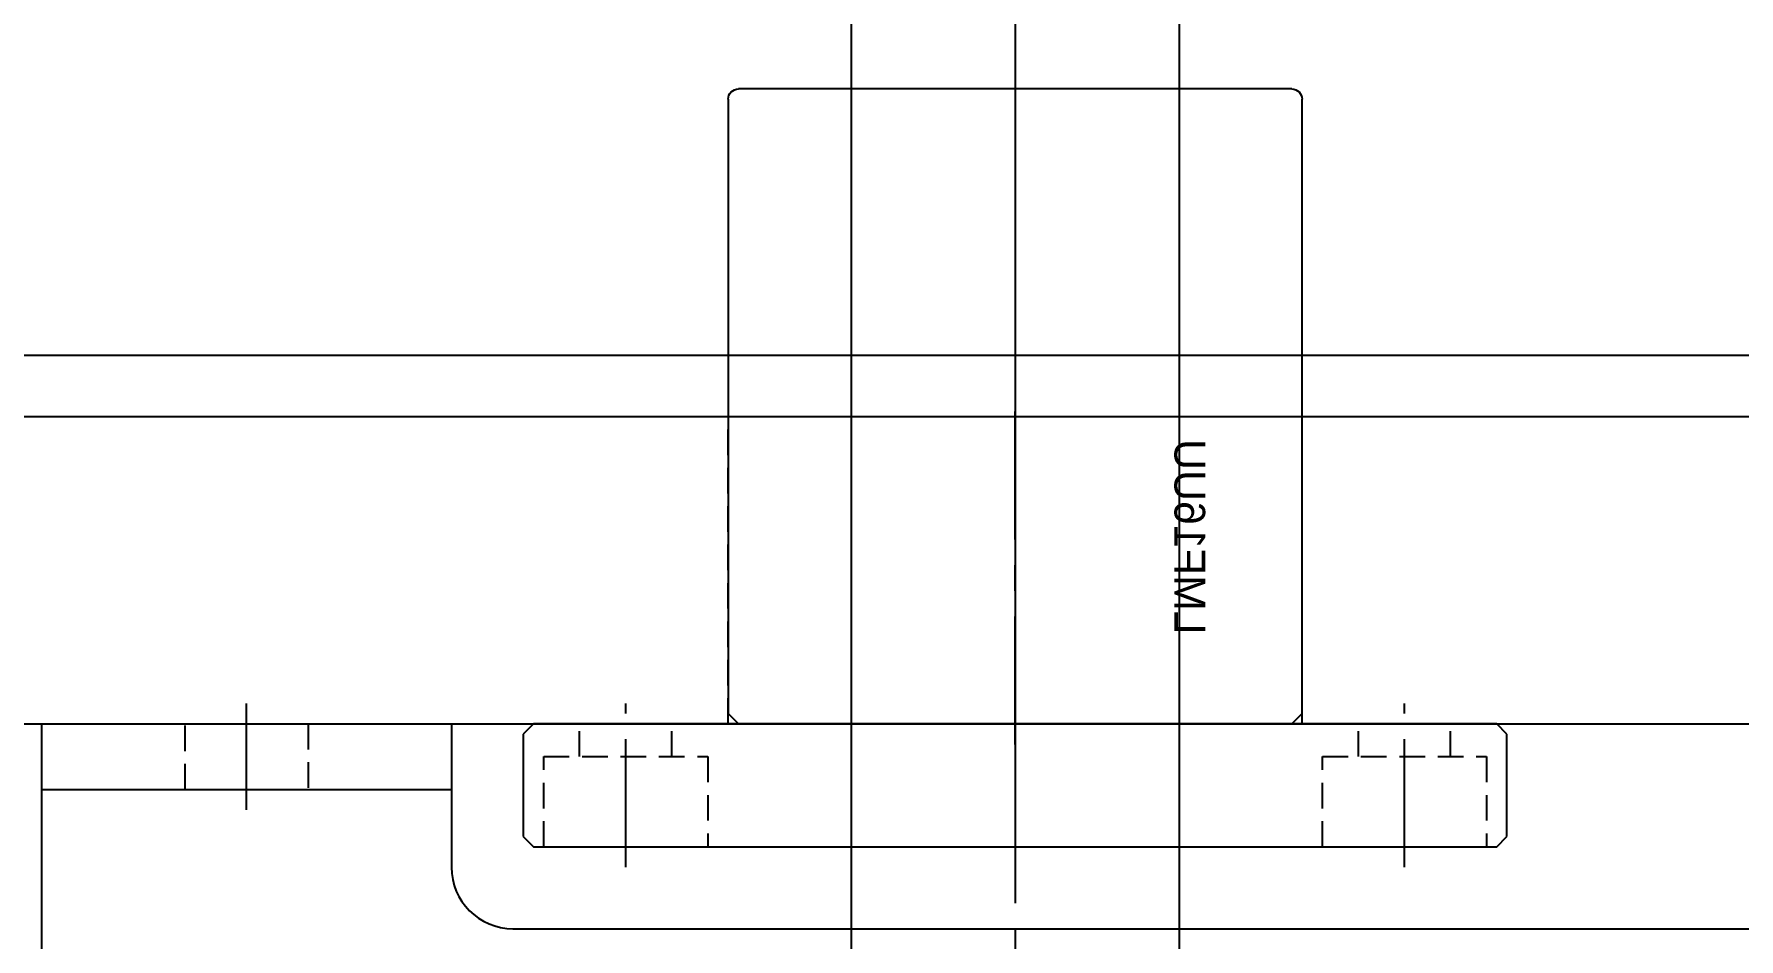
# Model space of a CAD drawing. Header units: inches. Extents: x 0 to 77285, y -118 to 40065.
# Drawn here: x 69980.1 to 70063.3, y 25218.7 to 25262.9 of the extents above; entities that cross this region are included whole.
import ezdxf
from ezdxf.enums import TextEntityAlignment as Align

# ---------------------------------------------------------------- set-up
doc = ezdxf.new("R2010")
doc.units = ezdxf.units.IN
doc.header["$LTSCALE"] = 5
doc.header["$MEASUREMENT"] = 0
doc.linetypes.add('CENTER', pattern=[2, 1.25, -0.25, 0.25, -0.25])
doc.linetypes.add('HIDDEN', pattern=[0.375, 0.25, -0.125])
for name, color, linetype in [('11', 1, 'CENTER'), ('22', 2, 'HIDDEN'), ('44', 4, 'Continuous'), ('77', 40, 'HIDDEN'), ('A', 8, 'Continuous'), ('BOM-T', 4, 'Continuous'), ('Y', 60, 'Continuous')]:
    doc.layers.add(name, color=color, linetype=linetype)
doc.styles.get("Standard").update_dxf_attribs({"font": 'arial.ttf'})

# ---------------------------------------------------------------- blocks, each defined once
blk = doc.blocks.new('ABC-20231201.094521')
at = {"linetype": 'Continuous'}
blk.add_line((-185, -40), (185, -40), dxfattribs=at)
blk = doc.blocks.new('A$C1862058d')
at = {"layer": 'A', "linetype": 'Continuous'}
blk.add_blockref('ABC-20231201.094521', (167.5, 0), dxfattribs=at)
blk = doc.blocks.new('A$C21097e61')
for p, q in [((8, 0), (8, -122)), ((-8, 0), (-8, -122))]:
    blk.add_line(p, q)
at = {"layer": '11'}
blk.add_line((0, 1), (0, -131), dxfattribs=at)
blk = doc.blocks.new('A$Cd845bf68')
blk.add_blockref('A$C21097e61', (42.5, -72.5))
blk = doc.blocks.new('A$Ccf0fb916')
for p, q in [((-24, 5.5), (-23.5, 6)), ((-23.5, 6), (23.5, 6)), ((23.5, 6), (24, 5.5)), ((-24, 0.5), (-24, 5.5)), ((24, 5.5), (24, 0.5)), ((-23.5, 0), (-24, 0.5)), ((23.5, 0), (-23.5, 0)), ((-13.5, 0), (-14, -0.5)), ((14, -0.5), (13.5, 0)), ((24, 0.5), (23.5, 0)), ((-14, -30.5), (-14, -0.5)), ((14, -0.5), (14, -30.5)), ((13.5, -31), (-13.5, -31))]:
    blk.add_line(p, q)
for centre, start, end in [((-13.5, -30.5), 180, 270), ((13.5, -30.5), 270, 360)]:
    blk.add_arc(centre, 0.5, start, end)
at = {"layer": '11'}
for p, q in [((-19, 7), (-19, -1)), ((0, -32), (0, 7)), ((19, 7), (19, -1))]:
    blk.add_line(p, q, dxfattribs=at)
at = {"layer": '22'}
for p, q in [((-23, 6), (-23, 1.6)), ((-15, 1.6), (-15, 6)), ((15, 6), (15, 1.6)), ((23, 1.6), (23, 6)), ((-23, 1.6), (-15, 1.6)), ((-21.25, 1.6), (-21.25, 0)), ((-16.75, 1.6), (-16.75, 0)), ((15, 1.6), (23, 1.6)), ((16.75, 1.6), (16.75, 0)), ((21.25, 1.6), (21.25, 0))]:
    blk.add_line(p, q, dxfattribs=at)
at = {"layer": 'BOM-T', "color": 4}
blk.add_text('LMF16UU', height=1.5, rotation=270, dxfattribs=at).set_placement((8.525, -4.355), align=Align.MIDDLE_LEFT)
blk = doc.blocks.new('A$C8d1595d3')
for p, q in [((2.5, 15), (377.5, 15)), ((2.5, 0), (377.5, 0))]:
    blk.add_line(p, q)
at = {"layer": '11'}
blk.add_line((90, -1), (90, 16), dxfattribs=at)
at = {"layer": '77'}
for p, q in [((76, 0), (76, 15)), ((104, 0), (104, 15))]:
    blk.add_line(p, q, dxfattribs=at)
blk = doc.blocks.new('A$C8b1ceeae')
for p, q in [((-10, 0), (10, 0)), ((-10, 0), (-10, -43)), ((10, 0), (10, -7)), ((-10, -3.2), (10, -3.2)), ((13, -10), (97, -10))]:
    blk.add_line(p, q)
blk.add_arc((13, -7), 3, 180, 270)
at = {"layer": '11'}
blk.add_line((0, -4.2), (0, 1), dxfattribs=at)
at = {"layer": '22'}
for p, q in [((-3, -3.2), (-3, 0)), ((3, 0), (3, -3.2))]:
    blk.add_line(p, q, dxfattribs=at)
blk = doc.blocks.new('A$C44923449')
blk.add_blockref('A$C8d1595d3', (-22.5, -18))
at = {"layer": '44', "xscale": -1, "rotation": 180}
blk.add_blockref('A$Ccf0fb916', (67.5, -18), dxfattribs=at)
at = {"layer": 'Y'}
blk.add_blockref('A$C8b1ceeae', (30, -18), dxfattribs=at)

msp = doc.modelspace()

# ---------------------------------------------------------------- block references
for name, p in [('A$Cd845bf68', (69985.49460165, 25378.23021317, 0)), ('A$C44923449', (69960.49460165, 25247.23021317, 0))]:
    msp.add_blockref(name, p)
at = {"layer": 'A'}
msp.add_blockref('A$C1862058d', (69960.49460165, 25287.23021317, 0), dxfattribs=at)

doc.saveas('drawing.dxf')
